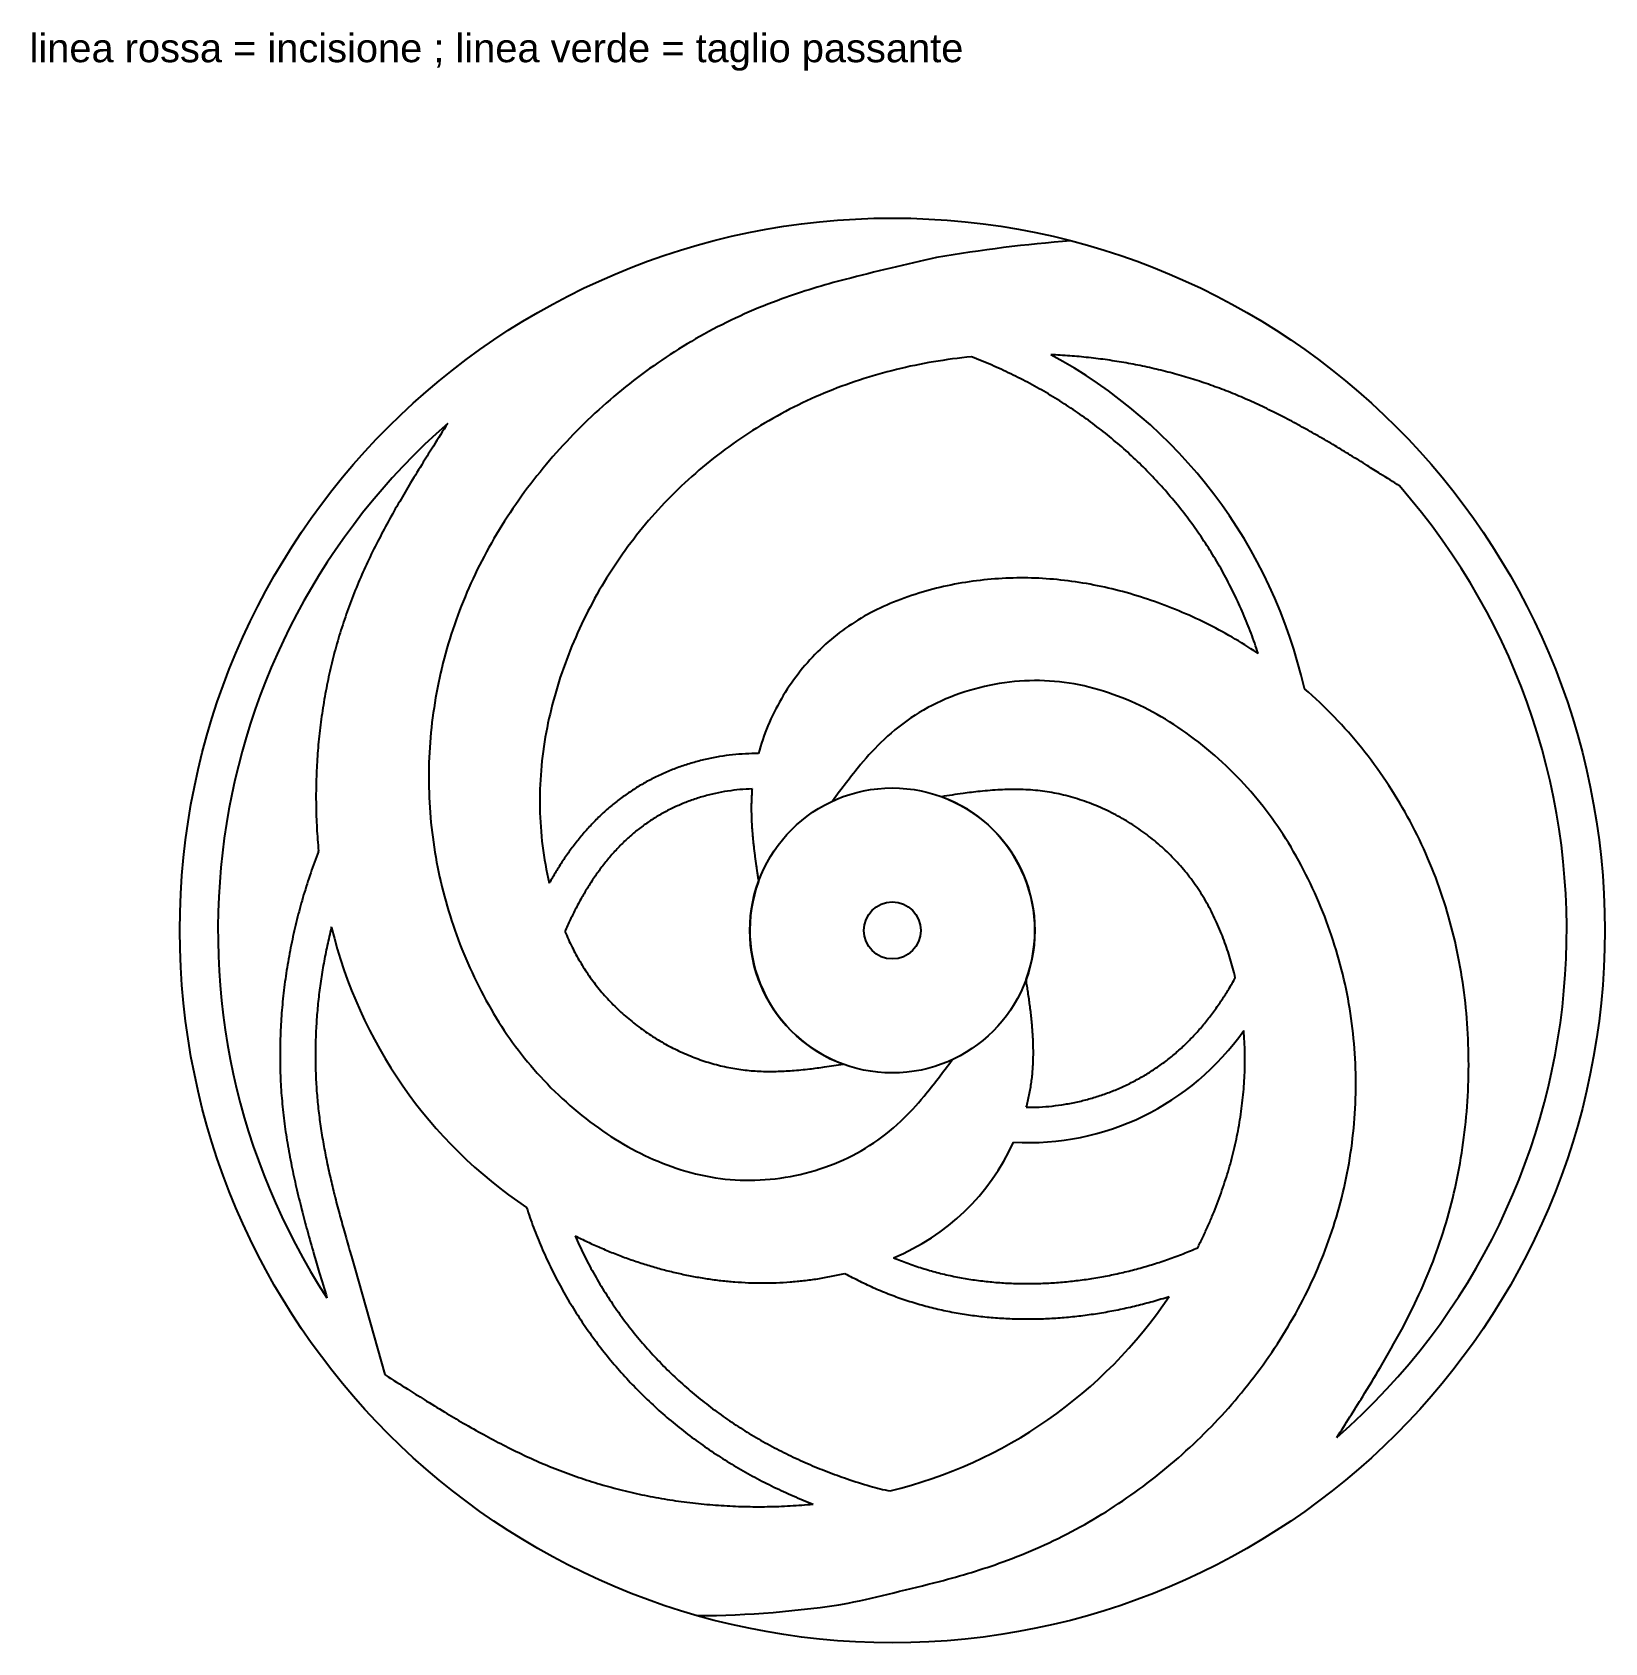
# Model space of a CAD drawing. Extents: x 1581 to 2133, y 1404 to 1970.
import ezdxf

# ---------------------------------------------------------------- set-up
doc = ezdxf.new("R2010")
doc.units = 0
doc.header["$MEASUREMENT"] = 0
doc.layers.get('0').update_dxf_attribs({"color": 92})
doc.layers.add('APS_GEOMETRY', color=84, linetype='Continuous')
doc.layers.add('INCISIONI', color=1, linetype='Continuous')

msp = doc.modelspace()

# ---------------------------------------------------------------- linework, layer by layer
msp.add_circle((1883.015357, 1654.439707), 250)
at = {"layer": 'APS_GEOMETRY'}
for p, q in [((2011.041831, 1751.884768), (2011.376311, 1751.662254)), ((2027.591383, 1739.316532), (2027.666324, 1739.251615)), ((1681.676474, 1682.17964), (1681.684183, 1682.34698)), ((1686.235293, 1655.672384), (1686.156785, 1655.380652)), ((1686.276523, 1655.403309), (1686.235293, 1655.672384)), ((1694.465825, 1535.855421), (1704.95161, 1498.594027))]:
    msp.add_line(p, q, dxfattribs=at)
msp.add_circle((1883.015357, 1654.439707), 10, dxfattribs=at)
for centre, radius, start, end in [((1927.73279, 1674.822911), 181.702254, 99.593847, 103.784156), ((1929.29115, 1665.603312), 191.052627, 95.552742, 99.593847), ((1841.152705, 1676.844761), 191.994361, 66.481621, 68.728946), ((1929.834219, 1653.199053), 203.4806, 85.647508, 87.528595), ((1854.816427, 1700.483776), 177.085201, 12.667249, 61.759502), ((1929.995965, 1655.324153), 201.349353, 83.752668, 85.647508), ((1930.149055, 1656.722609), 199.942542, 81.840046, 83.752668), ((1930.608256, 1659.925103), 196.707294, 79.906182, 81.840046), ((1926.547801, 1679.653088), 176.728844, 103.784156, 108.14415), ((1843.166839, 1681.472892), 186.946953, 64.190663, 66.481621), ((1844.328217, 1683.874317), 184.279437, 61.851926, 64.190663), ((1930.930284, 1661.734086), 194.869871, 77.947695, 79.906182), ((1931.771825, 1665.67553), 190.839589, 75.961307, 77.947695), ((1932.299746, 1667.78683), 188.663287, 73.943871, 75.961307), ((1933.565697, 1672.185458), 184.086109, 71.892399, 73.943871), ((1923.153867, 1689.730397), 166.092265, 112.688122, 117.293703), ((1923.577497, 1688.717085), 167.190565, 108.14415, 112.688122), ((1846.902033, 1688.684928), 178.823569, 59.461698, 61.851926), ((1848.306277, 1691.065222), 176.059929, 57.016784, 59.461698), ((1934.531116, 1675.137833), 180.979897, 69.804103, 71.892399), ((1935.014938, 1676.453116), 179.578451, 67.700334, 69.804103), ((1923.617309, 1688.832253), 167.102929, 117.293703, 121.880479), ((1851.261586, 1695.618919), 170.631301, 54.514619, 57.016784), ((1930.740297, 1666.030291), 190.843788, 65.760533, 67.700334), ((1918.143112, 1638.051843), 221.527378, 64.025669, 65.760533), ((1909.536423, 1620.385432), 241.178768, 62.498129, 64.025669), ((1883.015357, 1654.439707), 236.631726, 131.248088, 213.0336), ((4843.127321, -148.568219), 3692.466363, 147.555885, 147.701485), ((1853.027335, 1698.095744), 167.589503, 51.953371, 54.514619), ((1885.280995, 1573.794905), 293.704981, 61.178447, 62.498129), ((1923.354209, 1689.255261), 166.604775, 121.880479, 126.486636), ((1854.297314, 1699.718518), 165.528862, 49.366235, 51.953371), ((1868.273802, 1542.886481), 328.98352, 60.065906, 61.178447), ((1816.341729, 1452.698071), 433.055079, 59.159055, 60.065906), ((2462.81523, 1356.116248), 876.44772, 147.701485, 148.138945), ((1921.651729, 1691.557154), 163.741709, 126.486636, 131.149738), ((1853.640479, 1698.953089), 166.537482, 46.791068, 49.366235), ((1853.283618, 1698.57319), 167.058704, 44.2213, 46.791068), ((1776.546686, 1386.049602), 510.680229, 58.456151, 59.159055), ((1623.297929, 1136.399428), 803.614336, 57.955498, 58.456151), ((2282.532106, 1468.162662), 664.182783, 148.138945, 148.870132), ((1919.824809, 1693.647725), 160.965357, 131.149738, 135.901344), ((1853.321901, 1698.610446), 167.005286, 41.650196, 44.2213), ((1487.523783, 919.490447), 1059.512997, 57.65571, 57.955498), ((-331.47702, -1952.965844), 4459.479036, 57.555885, 57.65571), ((2074.521086, 1593.790873), 421.178602, 148.870132, 149.897795), ((1853.866513, 1699.094829), 166.276431, 39.071041, 41.650196), ((1883.015357, 1654.439707), 236.631726, 311.248088, 41.248088), ((2018.787549, 1626.10134), 356.756607, 149.897795, 151.225005), ((1919.853881, 1693.619553), 161.005841, 135.901344, 140.642442), ((1854.386319, 1699.516828), 165.606893, 36.477198, 39.071041), ((1943.330996, 1667.541058), 270.669781, 151.225005, 152.854326), ((1855.907128, 1700.641231), 163.715559, 33.862173, 36.477198), ((1921.154923, 1692.552478), 162.688505, 140.642442, 145.332063), ((1856.967753, 1701.352926), 162.438283, 31.219685, 33.862173), ((1917.50377, 1680.783508), 241.645514, 152.854326, 154.786715), ((1878.944663, 1698.938968), 199.025971, 154.786715, 157.020154), ((1922.528461, 1691.602532), 164.358536, 145.332063, 149.990342), ((1859.124948, 1702.660382), 159.915798, 28.546643, 31.219685), ((1863.820059, 1705.352703), 182.597652, 157.020154, 159.527036), ((1926.882251, 1660.372533), 117.628362, 102.09456, 107.1139), ((1928.333345, 1653.600643), 124.553979, 97.278515, 102.09456), ((1928.336575, 1653.575356), 124.579471, 92.529513, 97.278515), ((1928.423911, 1651.598414), 126.558342, 87.83852, 92.529513), ((1928.303121, 1648.398084), 129.76095, 83.310337, 87.83852), ((1927.147585, 1638.546139), 139.680431, 79.017183, 83.310337), ((1926.169539, 1633.506456), 144.81414, 74.93749, 79.017183), ((1858.698456, 1702.428366), 160.401315, 25.881364, 28.546643), ((1861.593541, 1706.183967), 180.22102, 159.527036, 162.050257), ((1923.312192, 1691.149869), 165.263599, 149.990342, 154.638491), ((1923.41632, 1671.628997), 105.850389, 107.1139, 112.890916), ((1923.660826, 1624.184506), 154.467761, 71.043541, 74.93749), ((1922.196887, 1619.9224), 158.974275, 67.303549, 71.043541), ((1857.348131, 1701.773227), 161.902176, 23.235068, 25.881364), ((1911.52238, 1697.204547), 77.603334, 119.603984, 127.272015), ((1915.786088, 1689.70028), 86.23428, 112.890916, 119.603984), ((1919.875992, 1614.373155), 164.989313, 63.672167, 67.303549), ((1856.739967, 1701.512126), 162.56402, 20.604454, 23.235068), ((1865.763008, 1704.833267), 184.603809, 162.050257, 164.520087), ((1920.591378, 1692.439567), 162.252593, 154.638491, 159.354453), ((1911.05991, 1697.812242), 76.839678, 127.272015, 134.95819), ((1919.94327, 1614.509116), 164.837615, 60.05712, 63.672167), ((1855.716782, 1701.127445), 163.657129, 17.986003, 20.604454), ((1871.015507, 1703.378603), 190.05402, 164.520087, 166.941501), ((1920.264498, 1615.066783), 164.194048, 56.436133, 60.05712), ((1915.509509, 1694.354328), 156.821967, 159.354453, 164.297299), ((1913.045728, 1695.823524), 79.650099, 134.95819, 142.413898), ((1873.494248, 1702.803675), 192.598562, 166.941501, 169.319873), ((1914.822607, 1694.45583), 81.892394, 142.413898, 149.750836), ((1877.976147, 1701.958421), 197.15947, 169.319873, 171.660886), ((1903.767454, 1697.655468), 144.624698, 164.297299, 169.538746), ((1914.629137, 1694.568654), 81.66843, 149.750836, 157.156488), ((1922.684546, 1618.133835), 160.283156, 43.915513, 49.082096), ((1879.943279, 1701.670076), 199.147622, 171.660886, 173.97046), ((1909.872976, 1696.572212), 76.507489, 157.156488, 164.899422), ((1921.042939, 1616.553225), 162.562017, 38.80541, 43.915513), ((1883.182772, 1701.327903), 202.405136, 173.97046, 176.254689), ((1896.926873, 1698.918511), 137.66849, 169.538746, 175.137538), ((1919.001734, 1614.911737), 165.181368, 33.783689, 38.80541), ((1884.279672, 1701.256098), 203.504384, 176.254689, 178.526815), ((1835.845581, 1634.775968), 81.774335, 105.872677, 109.071619), ((1835.864066, 1634.710959), 81.84192, 102.67111, 105.872677), ((1835.769895, 1635.129813), 81.412611, 99.443957, 102.67111), ((1835.486514, 1636.833468), 79.685549, 96.168337, 99.443957), ((1835.350557, 1638.091448), 78.420243, 92.821751, 96.168337), ((1835.195727, 1641.232728), 75.27515, 89.382266, 92.821751), ((1885.956733, 1699.851744), 126.658726, 175.137538, 181.096314), ((1835.026218, 1636.735449), 79.648789, 115.522474, 118.79386), ((1835.31486, 1636.130908), 80.318702, 112.284877, 115.522474), ((1835.713093, 1635.159184), 81.368862, 109.071619, 112.284877), ((1881.741796, 1701.321366), 200.965669, 178.526815, 180.822166), ((1832.716832, 1640.379639), 75.328664, 125.473383, 128.897223), ((1833.802037, 1638.856742), 77.198659, 122.108052, 125.473383), ((1834.271661, 1638.10833), 78.082214, 118.79386, 122.108052), ((1835.903948, 1634.568419), 69.582869, 105.986799, 109.574074), ((1835.93972, 1634.44356), 69.712751, 102.399655, 105.986799), ((1835.654628, 1635.740269), 68.385072, 98.766711, 102.399655), ((1835.495787, 1636.770276), 67.34289, 95.066847, 98.766711), ((1835.239504, 1639.660767), 64.44106, 91.275015, 95.066847), ((1911.334452, 1697.57567), 77.802785, 176.379138, 177.576767), ((1906.559076, 1697.877857), 73.017857, 175.122797, 176.379138), ((1975.653328, 1215.248572), 491.949994, 97.924396, 98.818996), ((1883.015357, 1654.439707), 50, 339.860422, 69.860422), ((1932.749815, 1523.473483), 180.75342, 96.023707, 97.924396), ((1928.379931, 1564.885316), 139.111665, 93.0876, 96.023707), ((1925.821231, 1612.320463), 91.607558, 89.092559, 93.0876), ((1926.048556, 1626.672546), 77.253675, 84.05046, 89.092559), ((1926.946109, 1635.285148), 68.59443, 78.478356, 84.05046), ((1926.06944, 1630.984498), 72.983524, 73.189247, 78.478356), ((1917.400278, 1613.840315), 167.10818, 28.803254, 33.783689), ((1879.729546, 1701.292489), 198.953212, 180.822166, 183.150335), ((1884.678847, 1699.827289), 125.380606, 181.096314, 187.189572), ((1836.99626, 1635.659342), 81.70036, 132.288864, 135.486766), ((1832.827034, 1640.24305), 75.504166, 128.897223, 132.288864), ((1834.630825, 1637.488348), 66.392026, 116.843794, 120.534223), ((1835.316706, 1636.133108), 67.910944, 113.19715, 116.843794), ((1835.498059, 1635.709922), 68.371352, 109.574074, 113.19715), ((1923.677625, 1697.310429), 90.149952, 179.791963, 180.808268), ((1920.19232, 1697.323084), 86.664625, 178.714629, 179.791963), ((1931.621372, 1697.422498), 98.09449, 180.808268, 181.763267), ((1914.04238, 1697.461075), 80.513136, 177.576767, 178.714629), ((1924.595813, 1626.106919), 78.078851, 68.133346, 73.189247), ((1923.880892, 1624.325502), 79.99837, 63.237396, 68.133346), ((1923.004109, 1622.586947), 81.945503, 58.425113, 63.237396), ((1875.270436, 1701.047063), 194.487353, 183.150335, 185.51755), ((1839.58767, 1633.111593), 85.334425, 135.486766, 138.490337), ((1832.776616, 1640.323006), 63.003285, 124.287417, 128.128405), ((1834.1271, 1638.342336), 65.400547, 120.534223, 124.287417), ((1936.146246, 1697.561794), 102.621508, 181.763267, 182.656876), ((1946.559046, 1698.044995), 113.045513, 182.656876, 183.489167), ((1952.555669, 1698.410626), 119.053272, 183.489167, 184.260341), ((1923.068059, 1622.690998), 81.823371, 53.620447, 58.425113), ((1918.19694, 1614.278343), 166.199038, 23.815475, 28.803254), ((1848.911284, 1625.144038), 97.602053, 141.305576, 143.941362), ((1845.530705, 1627.851853), 93.270705, 138.490337, 141.305576), ((1836.62088, 1636.026776), 68.768709, 131.933106, 135.544387), ((1832.880487, 1640.190669), 63.171518, 128.128405, 131.933106), ((1966.586398, 1699.455836), 133.122878, 184.260341, 184.970696), ((1974.81322, 1700.17135), 141.380757, 184.970696, 185.6206), ((1994.568461, 1702.11554), 161.231435, 185.6206, 186.210471), ((2006.476183, 1703.411334), 173.209454, 186.210471, 186.740749), ((1923.85585, 1623.760331), 80.495181, 48.772323, 53.620447), ((1862.906284, 1611.6836), 194.458057, 158.744612, 161.113129), ((1882.185293, 1699.512741), 122.867291, 187.189572, 193.393041), ((1860.409513, 1617.032888), 111.676261, 146.408494, 148.718923), ((1856.329672, 1619.742656), 106.778512, 143.941362, 146.408494), ((1846.529932, 1627.02899), 82.158523, 138.897592, 142.020258), ((1839.865461, 1632.843272), 73.314256, 135.544387, 138.897592), ((2036.247177, 1706.930089), 203.187674, 186.740749, 187.211884), ((2054.972749, 1709.299625), 222.062571, 187.211884, 187.624316), ((2104.981449, 1715.993813), 272.517326, 187.624316, 187.97846), ((1924.524415, 1624.523283), 79.480748, 43.848308, 48.772323), ((1926.319172, 1626.2473), 76.992095, 38.818562, 43.848308), ((1916.84232, 1613.680447), 167.679739, 18.85342, 23.815475), ((1867.137894, 1610.235879), 198.930464, 161.113129, 163.442523), ((1868.538872, 1612.093837), 121.188396, 148.718923, 150.888647), ((1859.254532, 1617.775443), 97.896445, 144.914943, 147.600318), ((1850.559684, 1623.882897), 87.27094, 142.020258, 144.914943), ((2138.693665, 1720.718833), 306.559055, 187.97846, 188.274694), ((2240.412306, 1735.512099), 409.347783, 188.274694, 188.513353), ((2318.078154, 1747.137842), 487.878935, 188.513353, 188.694714), ((2633.608661, 1795.391002), 807.077727, 188.694714, 188.818996), ((1927.903214, 1627.521747), 74.959019, 33.67401, 38.818562), ((1864.203858, 1614.634544), 103.758277, 147.600318, 150.098086), ((1883.015357, 1654.439707), 50, 159.860422, 249.860422), ((1923.563301, 1624.630229), 80.17397, 28.801169, 33.67401), ((1911.453062, 1611.840185), 173.374532, 14.099666, 18.85342), ((1869.067609, 1609.662165), 200.943657, 163.442523, 165.739024), ((1870.204296, 1611.190246), 110.677093, 152.48987, 154.856098), ((1870.08685, 1611.251412), 110.544673, 150.098086, 152.48987), ((1918.248465, 1621.708232), 86.239079, 24.364944, 28.801169), ((1871.549062, 1609.03145), 203.50401, 165.739024, 168.012132), ((1870.928941, 1610.85012), 111.47759, 154.856098, 157.207642), ((1906.948399, 1616.590629), 98.643971, 20.342895, 24.364944), ((1870.487115, 1609.256939), 202.418388, 168.012132, 170.297154), ((1870.658806, 1609.216423), 190.189726, 165.952439, 167.874985), ((1846.673882, 1694.203121), 165.023447, 193.598518, 236.10901), ((1853.873186, 1690.08541), 92.989246, 202.809967, 206.501959), ((1900.385921, 1614.157508), 105.642986, 16.70033, 20.342895), ((1901.184629, 1609.260997), 183.961927, 9.547134, 14.099666), ((1869.746664, 1609.412386), 189.256771, 167.874985, 169.803362), ((1844.837661, 1685.580078), 82.892774, 206.501959, 210.516657), ((1867.279366, 1609.805413), 199.164086, 170.297154, 172.607503), ((1868.830974, 1609.577089), 188.326387, 169.803362, 171.743484), ((1840.518147, 1683.033998), 77.878722, 210.516657, 214.863932), ((1886.617856, 1610.026804), 120.017349, 13.393041, 16.70033), ((1896.090045, 1608.404147), 189.128064, 5.169904, 9.547134), ((1865.308794, 1610.061084), 197.176997, 172.607503, 174.949284), ((1866.118548, 1609.970687), 185.585552, 171.743484, 173.701282), ((1838.349205, 1681.522952), 75.23532, 214.863932, 219.327226), ((1839.793448, 1682.706198), 77.102379, 219.327226, 223.69302), ((1188.618348, 1522.207137), 750.209108, 8.630976, 8.818996), ((1528.994044, 1573.872366), 405.934638, 8.332691, 8.630976), ((1905.6212, 1691.846526), 111.676261, 326.408494, 328.718923), ((1897.491843, 1696.785576), 121.188395, 328.718923, 330.888647), ((1864.056979, 1610.19824), 183.511463, 173.701282, 175.685859), ((1841.367421, 1684.209951), 79.279226, 223.69302, 227.978291), ((1601.51916, 1584.4949), 332.635725, 7.92346, 8.332691), ((1692.666014, 1597.180612), 240.610314, 7.402397, 7.92346), ((1721.602921, 1600.940091), 211.430214, 6.768453, 7.402397), ((1909.701042, 1689.136758), 106.778512, 323.941362, 326.408494), ((1860.766685, 1610.462518), 192.617183, 174.949284, 177.328422), ((1859.947594, 1610.508246), 179.390402, 175.685859, 177.698775), ((1841.981366, 1684.891288), 80.196368, 227.978291, 232.202438), ((1763.605625, 1605.925156), 169.132719, 6.020465, 6.768453), ((1779.010143, 1607.5498), 153.642766, 5.157238, 6.020465), ((1920.500009, 1681.027561), 93.270705, 318.490337, 321.305576), ((1917.119429, 1683.735375), 97.602053, 321.305576, 323.941362), ((1887.248254, 1607.604163), 198.005972, 0.936199, 5.169904), ((1858.224962, 1610.581119), 190.072695, 177.328422, 179.750611), ((1857.890462, 1610.590913), 177.331609, 177.698775, 179.742051), ((1842.804018, 1685.951937), 81.538654, 232.202438, 236.386287), ((1843.038976, 1686.305393), 81.963079, 236.386287, 240.555304), ((1930.745074, 1672.199246), 92.219163, 266.783325, 325.025733), ((1803.144642, 1609.728051), 129.410168, 4.177622, 5.157238), ((1812.65511, 1610.422721), 119.874363, 3.080622, 4.177622), ((1828.202857, 1611.259484), 104.304116, 1.865522, 3.080622), ((1926.443043, 1675.76782), 85.334425, 315.486766, 318.490337), ((1881.650044, 1609.081492), 125.081549, 2.904712, 4.703655), ((1852.774067, 1610.604845), 184.621748, 179.750611, 182.221232), ((1853.302603, 1610.611568), 172.743704, 179.742051, 181.81966), ((1842.688234, 1685.684062), 81.249586, 240.555304, 244.754861), ((1842.20582, 1684.660971), 80.118463, 244.754861, 249.035755), ((1834.572462, 1611.466948), 97.931133, 0.532022, 1.865522), ((1845.219699, 1611.565816), 87.283437, 359.080401, 0.532022), ((1933.203679, 1668.636364), 75.504166, 308.897223, 312.288864), ((1929.034453, 1673.220072), 81.70036, 312.288864, 315.486766), ((1880.903183, 1609.043596), 125.829371, 1.114213, 2.904712), ((1880.591223, 1609.037529), 126.14139, 359.331512, 1.114213), ((1840.951718, 1681.387822), 76.613285, 249.035755, 253.447654), ((1840.301237, 1679.199177), 74.330021, 253.447654, 258.038324), ((1839.246545, 1674.220873), 69.241222, 258.038324, 262.852058), ((1839.365845, 1675.172175), 70.199975, 262.852058, 267.475089), ((1835.834549, 1762.548771), 157.753562, 274.369212, 276.621596), ((1830.553693, 1808.039692), 203.549974, 276.621596, 278.098627), ((1784.795517, 2129.608616), 528.3582, 278.098627, 278.818996), ((1860.512814, 1610.923659), 71.973738, 354.031838, 355.827811), ((1857.143285, 1611.169458), 75.35222, 355.827811, 357.511681), ((1849.664138, 1611.494477), 82.838426, 357.511681, 359.080401), ((1932.228677, 1670.022672), 77.198659, 302.108052, 305.473383), ((1933.313881, 1668.499775), 75.328664, 305.473383, 308.897223), ((1879.641017, 1609.048616), 127.09166, 357.5579, 359.331512), ((1883.233283, 1607.538554), 202.021479, 356.809806, 0.936199), ((1848.403391, 1610.435319), 180.247785, 182.221232, 184.745268), ((1850.691732, 1610.528621), 170.131515, 181.81966, 183.935445), ((1840.222333, 1694.595187), 89.641861, 267.475089, 271.322544), ((1839.874102, 1709.678711), 104.729405, 271.322544, 274.369212), ((1863.498554, 1610.647652), 68.976074, 350.284055, 352.14739), ((1864.581051, 1610.498356), 67.88333, 352.14739, 354.031838), ((1930.715853, 1672.748506), 80.318702, 292.284877, 295.522474), ((1931.004496, 1672.143965), 79.648789, 295.522474, 298.79386), ((1931.759052, 1670.771084), 78.082214, 298.79386, 302.108052), ((1874.360502, 1609.385136), 132.383412, 354.105877, 355.814262), ((1878.005781, 1609.118356), 128.728384, 355.814262, 357.5579), ((1850.694893, 1610.625537), 182.547169, 184.745268, 187.253744), ((1846.266912, 1610.224217), 165.696237, 183.935445, 186.089382), ((1858.673604, 1611.628342), 73.901643, 344.899422, 346.662413), ((1860.533082, 1611.187492), 71.99062, 346.662413, 348.456488), ((1861.504892, 1610.989006), 70.998748, 348.456488, 350.284055), ((1930.260818, 1673.749601), 81.412611, 279.443957, 282.67111), ((1930.166647, 1674.168454), 81.84192, 282.67111, 285.872677), ((1930.185132, 1674.103446), 81.774335, 285.872677, 289.071619), ((1930.31762, 1673.720229), 81.368862, 289.071619, 292.284877), ((1872.489264, 1609.578316), 134.264595, 352.431958, 354.105877), ((1883.660186, 1607.51476), 201.593914, 352.679382, 356.809806), ((1854.445514, 1611.096724), 173.921247, 186.089382, 188.113147), ((1930.834986, 1667.646686), 75.27515, 269.382266, 272.821751), ((1930.680157, 1670.787966), 78.420243, 272.821751, 276.168337), ((1930.5442, 1672.045946), 79.685549, 276.168337, 279.443957), ((1868.702854, 1610.081381), 138.084277, 350.791522, 352.431958), ((1866.961163, 1612.695948), 198.944673, 187.253744, 189.489011), ((1884.145411, 1615.330599), 203.921407, 188.113147, 189.921603), ((1863.007247, 1611.114382), 143.87331, 347.606333, 349.183415), ((1866.795593, 1610.39058), 140.016438, 349.183415, 350.791522), ((1908.977357, 1619.718764), 241.54374, 189.489011, 191.422994), ((1902.937243, 1618.6176), 222.998548, 189.921603, 191.514863), ((1853.480038, 1612.888735), 79.186282, 292.215242, 335.55935), ((1861.134958, 1611.525815), 145.790272, 346.058845, 347.606333), ((1887.487978, 1607.023008), 197.734663, 348.455294, 352.679382), ((1937.414331, 1625.464541), 270.555384, 191.422994, 193.053662), ((1952.075572, 1628.628182), 273.146202, 191.514863, 192.895378), ((1855.722548, 1612.919422), 151.379651, 343.046395, 344.53941), ((1857.488019, 1612.431121), 149.547896, 344.53941, 346.058845), ((1983.917393, 1635.918228), 305.811877, 192.895378, 194.066403), ((1852.359409, 1613.94466), 154.895589, 341.578085, 343.046395), ((1895.866261, 1605.311618), 189.183378, 344.102792, 348.455294), ((2021.241692, 1644.900326), 356.606392, 193.053662, 194.381969), ((2082.127556, 1660.525704), 407.057933, 194.066403, 195.019185), ((1847.82693, 1615.537558), 159.700172, 338.708403, 340.132701), ((1850.7707, 1614.473828), 156.570108, 340.132701, 341.578085), ((2083.619543, 1660.895313), 421.002323, 194.381969, 195.410479), ((2156.170777, 1680.392101), 483.719999, 195.019185, 195.756213), ((1910.313932, 1607.751968), 163.657129, 197.986003, 200.604454), ((1846.479944, 1616.062498), 161.145833, 337.303307, 338.708403), ((2317.792185, 1725.443283), 663.908204, 195.410479, 196.142265), ((2425.050519, 1756.255508), 763.097114, 195.756213, 196.283875), ((1909.290747, 1607.367288), 162.56402, 200.604454, 203.235068), ((1843.162385, 1617.476365), 164.75232, 334.539977, 335.91548), ((1844.077911, 1617.067128), 163.749492, 335.91548, 337.303307), ((1904.088928, 1602.969763), 180.633726, 339.589954, 344.102792), ((1908.682582, 1607.106187), 161.902176, 203.235068, 205.881364), ((1908.191435, 1606.911527), 148.967567, 203.595741, 206.393087), ((1846.159507, 1694.513198), 164.997659, 243.166113, 244.866888), ((1845.864456, 1693.884277), 164.302968, 244.866888, 246.573681), ((1845.234779, 1692.431013), 162.719153, 246.573681, 248.304098), ((1930.397093, 1679.95105), 149.333419, 291.479708, 293.595741), ((1843.025818, 1617.541388), 164.903576, 333.166113, 334.539977), ((2521.606023, 1784.434033), 876.087348, 196.142265, 196.580084), ((2624.352131, 1814.474497), 970.727996, 196.283875, 196.471038), ((3111.411074, 1958.480166), 1478.629607, 196.471038, 196.607985), ((1907.983365, 1606.808271), 148.735285, 206.393087, 209.193538), ((1843.950788, 1689.203813), 159.245905, 248.304098, 250.063093), ((1843.290337, 1687.383004), 157.309015, 250.063093, 251.854258), ((1841.989077, 1683.41253), 153.130745, 251.854258, 253.681072), ((1926.81874, 1642.862083), 112.029475, 247.207642, 249.952217), ((1927.210917, 1643.936791), 113.173504, 249.952217, 252.67632), ((1929.68292, 1681.801041), 151.316669, 287.286977, 289.379761), ((1929.799221, 1681.470414), 150.966184, 289.379761, 291.479708), ((1893.579155, 1606.88041), 191.84749, 335.251815, 339.589954), ((5219.43868, 2587.67186), 3690.957158, 196.580084, 196.725803), ((1907.332258, 1606.451048), 160.401315, 205.881364, 208.546643), ((1907.749613, 1606.677666), 148.467521, 209.193538, 211.996888), ((1841.36452, 1681.279329), 150.907995, 253.681072, 255.546872), ((1840.21347, 1676.813478), 146.29619, 255.546872, 257.454829), ((1839.69828, 1674.498246), 143.92433, 257.454829, 259.407903), ((1838.82067, 1669.805196), 139.149928, 259.407903, 261.408803), ((1838.463939, 1667.443973), 136.76191, 261.408803, 263.459928), ((1837.789401, 1654.560301), 123.829665, 276.590852, 278.842653), ((1837.860369, 1654.104122), 123.367999, 278.842653, 281.109863), ((1838.028747, 1653.246676), 122.494177, 281.109863, 283.393041), ((1926.01648, 1641.13993), 122.535244, 240.888647, 243.62297), ((1927.153583, 1643.752983), 112.980961, 252.67632, 255.392592), ((1928.095228, 1647.366098), 116.714766, 255.392592, 258.048548), ((1928.550679, 1649.517789), 118.914131, 258.048548, 260.639104), ((1929.413215, 1654.750102), 124.217062, 260.639104, 263.158379), ((1929.664603, 1680.906342), 150.444983, 276.838098, 278.947969), ((1929.300646, 1683.217859), 152.784979, 278.947969, 281.03328), ((1929.293404, 1683.254999), 152.822818, 281.03328, 283.113657), ((1929.468852, 1682.501871), 152.049524, 283.113657, 285.19905), ((1929.496618, 1682.399667), 151.943615, 285.19905, 287.286977), ((1906.905766, 1606.219032), 159.915798, 208.546643, 211.219685), ((1908.898788, 1607.395663), 149.822557, 211.996888, 214.78874), ((1837.93095, 1662.794896), 132.08238, 263.459928, 265.563309), ((1837.739784, 1660.331107), 129.611186, 265.563309, 267.720538), ((1837.612463, 1657.132501), 126.410048, 267.720538, 269.919178), ((1837.612101, 1656.875708), 126.153254, 269.919178, 272.130171), ((1837.646154, 1655.960204), 125.237117, 272.130171, 274.353682), ((1837.681894, 1655.490756), 124.76631, 274.353682, 276.590852), ((1926.486659, 1642.088054), 123.593547, 243.62297, 246.334506), ((1926.711706, 1642.601567), 124.15421, 246.334506, 249.024328), ((1927.114014, 1643.650947), 125.278064, 249.024328, 251.693945), ((1929.804791, 1658.013792), 127.504159, 263.158379, 265.596532), ((1930.260094, 1663.926304), 133.434175, 265.596532, 267.962984), ((1930.359156, 1666.711479), 136.221112, 267.962984, 270.265095), ((1930.333362, 1672.286223), 141.795915, 270.265095, 272.507018), ((1930.216225, 1674.961591), 144.473846, 272.507018, 274.694246), ((1929.865956, 1679.227238), 148.753849, 274.694246, 276.838098), ((1859.766717, 1622.466859), 229.079443, 331.864075, 335.251815), ((1909.06296, 1607.526488), 162.438283, 211.219685, 213.862173), ((1910.600713, 1608.578036), 151.894888, 214.78874, 217.5378), ((1843.259218, 1618.092093), 165.014384, 283.678557, 326.066622), ((1927.266461, 1644.11174), 125.76342, 251.693945, 254.345236), ((1927.639248, 1645.442002), 127.144929, 254.345236, 256.976529), ((1928.180761, 1647.783176), 129.547913, 256.976529, 259.542986), ((1929.030629, 1684.958511), 166.95217, 279.709684, 281.715341), ((1927.721123, 1691.273359), 173.401365, 281.715341, 283.670945), ((1926.638065, 1695.726055), 177.983888, 283.670945, 285.562888), ((1923.385385, 1707.405047), 190.107368, 285.562888, 287.379251), ((1910.123585, 1608.238183), 163.715559, 213.862173, 216.477198), ((1912.076845, 1609.71226), 153.756454, 217.5378, 220.264839), ((1929.181261, 1653.204086), 135.060378, 259.542986, 262.032938), ((1929.576302, 1656.026722), 137.910523, 262.032938, 264.449502), ((1930.129642, 1661.72077), 143.631394, 264.449502, 266.796616), ((1930.288695, 1664.562623), 146.477696, 266.796616, 269.078879), ((1930.376954, 1670.052081), 151.967862, 269.078879, 271.301417), ((1930.317586, 1672.665355), 154.581811, 271.301417, 273.469771), ((1930.027509, 1677.449493), 159.374735, 273.469771, 275.589805), ((1929.818626, 1679.583759), 161.519198, 275.589805, 277.667642), ((1929.332683, 1683.193216), 165.16122, 277.667642, 279.709684), ((1911.644395, 1609.362586), 165.606893, 216.477198, 219.071041), ((1912.474986, 1610.049489), 154.27822, 220.264839, 222.97958), ((1741.24171, 1685.848856), 363.487236, 329.461402, 331.864075), ((1912.164201, 1609.784585), 166.276431, 219.071041, 221.650196), ((1912.693747, 1610.253341), 154.577238, 222.97958, 225.691124), ((1883.015357, 1654.439707), 236.631726, 221.193196, 221.248088), ((3684.564629, 4612.257109), 3689.747413, 237.555885, 237.7017), ((1912.708813, 1610.268968), 167.005286, 221.650196, 224.2213), ((1912.595495, 1610.152689), 154.436582, 225.691124, 228.404653), ((1638.943938, 1746.199711), 482.260381, 328.030625, 329.461402), ((2180.994984, 2233.688864), 875.798484, 237.7017, 238.139806), ((1912.747095, 1610.306224), 167.058704, 224.2213, 226.791068), ((1912.126449, 1609.624304), 153.730044, 228.404653, 231.126183), ((2069.032863, 2053.535332), 663.688108, 238.139806, 238.872075), ((1912.390234, 1609.926324), 166.537482, 226.791068, 229.366235), ((1911.902394, 1609.346369), 153.373045, 231.126183, 233.845224), ((313.612165, 2573.374241), 2044.541409, 327.555885, 328.030625), ((1943.503254, 1845.671648), 420.861022, 238.872075, 239.901264), ((1911.21971, 1789.97678), 356.485984, 239.901264, 241.23045), ((1911.7334, 1609.160896), 165.528862, 229.366235, 231.953371), ((1914.945232, 1613.510773), 158.530673, 233.845224, 236.498924), ((1916.603627, 1616.016233), 161.53527, 236.498924, 239.088403), ((1869.81822, 1714.572854), 270.463688, 241.23045, 242.862199), ((1913.003378, 1610.78367), 167.589503, 231.953371, 234.514619), ((1919.499064, 1620.851935), 167.171542, 239.088403, 241.618336), ((1856.589693, 1688.764048), 241.462164, 242.862199, 244.797462), ((1838.457175, 1650.234917), 198.879513, 244.797462, 247.034196), ((1914.769127, 1613.260495), 170.631301, 234.514619, 237.016784), ((1917.724436, 1617.814192), 176.059929, 237.016784, 239.461698), ((1920.913834, 1623.470499), 170.147858, 241.618336, 244.089484), ((1923.439524, 1628.669524), 175.927907, 244.089484, 246.505432), ((1832.068879, 1635.160025), 182.506893, 247.034196, 249.543948), ((1831.286861, 1633.063521), 180.269286, 249.543948, 252.068638), ((1919.128681, 1620.194486), 178.823569, 239.461698, 241.851926), ((1924.513446, 1631.140016), 178.621722, 246.505432, 248.872483), ((1926.248124, 1635.629118), 183.434324, 248.872483, 251.197238), ((1832.631315, 1637.218254), 184.636135, 252.068638, 254.539893), ((1834.084516, 1642.472533), 190.08767, 254.539893, 256.962702), ((1921.702497, 1625.005097), 184.279437, 241.851926, 244.190663), ((1922.863874, 1627.406522), 186.946953, 244.190663, 246.481621), ((1935.768621, 1663.590977), 212.972527, 251.197238, 253.486525), ((1892.70407, 1518.332949), 61.465265, 253.486525, 260.236719), ((1834.658505, 1644.951389), 192.632114, 256.962702, 259.342456), ((1835.501627, 1649.431681), 197.191047, 259.342456, 261.684852), ((1835.788872, 1651.397034), 199.17728, 261.684852, 263.995823), ((1836.129005, 1654.630916), 202.429, 263.995823, 266.281482), ((1836.412323, 1646.642143), 194.434538, 273.183179, 275.552742), ((1924.878008, 1632.034653), 191.994361, 246.481621, 248.728946), ((1836.198696, 1655.703217), 203.503563, 266.281482, 268.555379), ((1836.133713, 1653.126463), 200.925989, 268.555379, 270.852803), ((1836.163686, 1651.112891), 198.912195, 270.852803, 273.183179)]:
    msp.add_arc(centre, radius, start, end, dxfattribs=at)
at = {"layer": 'INCISIONI'}
msp.add_circle((1883.015357, 1654.439707), 50, dxfattribs=at)
for centre, radius, start, end in [((1984.976644, 1389.634924), 508.338935, 94.431633, 99.794605), ((2126.14832, 868.426733), 1047.181476, 102.555885, 104.358812), ((1926.78949, 1647.201827), 243.2943, 104.358812, 109.835791), ((1908.249316, 1698.598381), 188.656, 109.835791, 118.378619), ((1909.360451, 1696.541546), 190.993775, 118.378619, 126.770157), ((1916.203233, 1687.384671), 202.424962, 126.770157, 134.805753), ((1910.768823, 1692.856055), 194.713357, 134.805753, 143.101732), ((1901.60627, 1699.73506), 183.25591, 143.101732, 152.019592), ((1886.527599, 1707.74592), 166.181361, 152.019592, 161.638084), ((1887.592704, 1707.392392), 167.303605, 161.638084, 171.340566), ((1933.587566, 1660.566382), 81.552562, 91.672091, 111.720781), ((1933.440928, 1665.589619), 76.527184, 81.254519, 91.672091), ((1932.774857, 1661.259815), 80.907921, 71.212549, 81.254519), ((1930.672672, 1667.883459), 73.676254, 111.720781, 133.435019), ((1925.525065, 1639.948392), 103.418724, 56.120167, 71.212549), ((1882.133867, 1708.223757), 161.781824, 171.340566, 181.281372), ((1911.041235, 1618.377783), 129.400882, 43.232252, 56.120167), ((1943.575834, 1654.255443), 92.44363, 133.435019, 140.848602), ((2114.079574, 1515.436659), 312.312182, 140.848602, 143.818996), ((1908.006296, 1615.524568), 133.566418, 31.424032, 43.232252), ((1882.198537, 1708.225203), 161.84651, 181.281372, 191.223091), ((1885.896256, 1602.015809), 159.476656, 21.045228, 31.424032), ((1885.243431, 1708.829384), 164.950768, 191.223091, 201.045228), ((1880.787282, 1600.05003), 164.950768, 11.223091, 21.045228), ((1880.134458, 1706.863604), 159.476656, 201.045228, 211.424032), ((1883.832176, 1600.65421), 161.84651, 1.281372, 11.223091), ((1858.024418, 1693.354846), 133.566418, 211.424032, 223.232252), ((1651.95114, 1793.442755), 312.312182, 320.848602, 323.818996), ((1854.989478, 1690.501631), 129.400882, 223.232252, 236.120167), ((1883.896847, 1600.655657), 161.781824, 351.340566, 1.281372), ((1822.454879, 1654.623971), 92.44363, 313.435019, 320.848602), ((1840.505648, 1668.931022), 103.418724, 236.120167, 251.212549), ((1835.358041, 1640.995955), 73.676254, 291.720781, 313.435019), ((1832.443148, 1648.313032), 81.552562, 271.672091, 291.720781), ((1878.438009, 1601.487021), 167.303605, 341.638084, 351.340566), ((1833.255856, 1647.619599), 80.907921, 251.212549, 261.254519), ((1832.589785, 1643.289795), 76.527184, 261.254519, 271.672091), ((1879.503115, 1601.133494), 166.181361, 332.019592, 341.638084), ((1864.424443, 1609.144353), 183.25591, 323.101732, 332.019592), ((1855.261891, 1616.023359), 194.713357, 314.805753, 323.101732), ((1849.827481, 1621.494743), 202.424962, 306.770157, 314.805753), ((1856.670263, 1612.337868), 190.993775, 298.378619, 306.770157), ((1857.781397, 1610.281033), 188.656, 289.835791, 298.378619), ((1839.241224, 1661.677587), 243.2943, 284.358812, 289.835791), ((1639.882393, 2440.452681), 1047.181476, 282.555885, 284.358812), ((1813.458279, 1752.685808), 338.714633, 270.199056, 279.186059)]:
    msp.add_arc(centre, radius, start, end, dxfattribs=at)

# ---------------------------------------------------------------- texts
at = {"insert": (1580.264419, 1969.138708), "char_height": 10, "attachment_point": 1}
msp.add_mtext_dynamic_manual_height_columns('{\\fArial|b0|i0|c0|p34;linea rossa = incisione ; linea verde = taglio passante}', width=616.16136204, gutter_width=1, heights=[0], dxfattribs=at)

doc.saveas('drawing.dxf')
